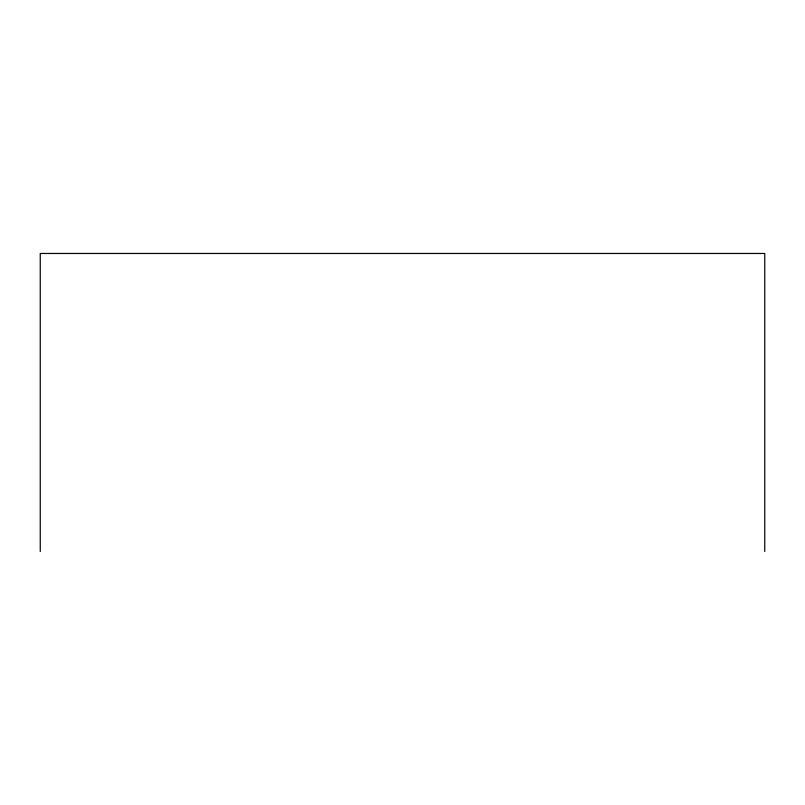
<?xml version="1.0" encoding="UTF-8"?>
<svg xmlns="http://www.w3.org/2000/svg" width="805" height="805" viewBox="0 0 805 805"><rect width="100%" height="100%" fill="white"/><g stroke="black" fill="none" stroke-linecap="round" stroke-linejoin="round"><path stroke-width="1.21" d="M764.75 551.526L764.75 253.474L40.25 253.474L40.25 551.526"/></g></svg>
